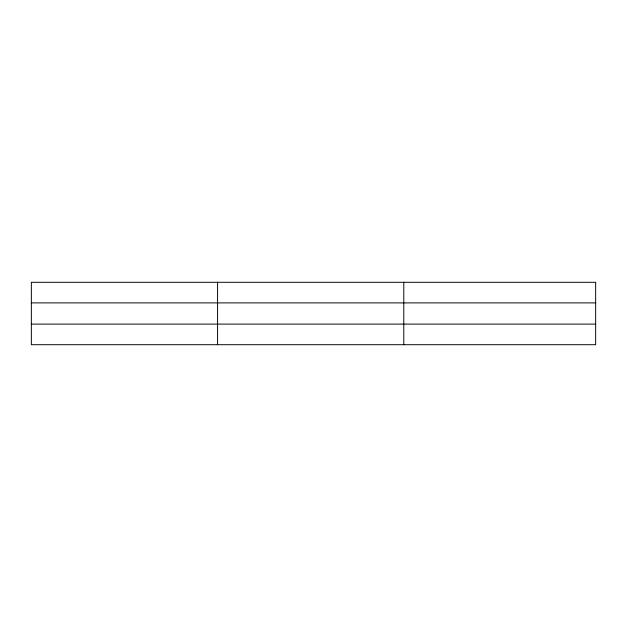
<?xml version="1.0" encoding="UTF-8"?>
<svg xmlns="http://www.w3.org/2000/svg" width="627" height="627" viewBox="0 0 627 627"><rect width="100%" height="100%" fill="white"/><g stroke="black" fill="none" stroke-linecap="round" stroke-linejoin="round"><path stroke-width="0.94" d="M217.569 344.701L217.569 282.299M403.788 344.701L403.788 282.299M595.65 324.104L595.65 344.701L31.35 344.701L31.35 282.299L595.65 282.299L595.65 324.104L31.35 324.104M31.35 302.896L595.65 302.896"/></g></svg>
